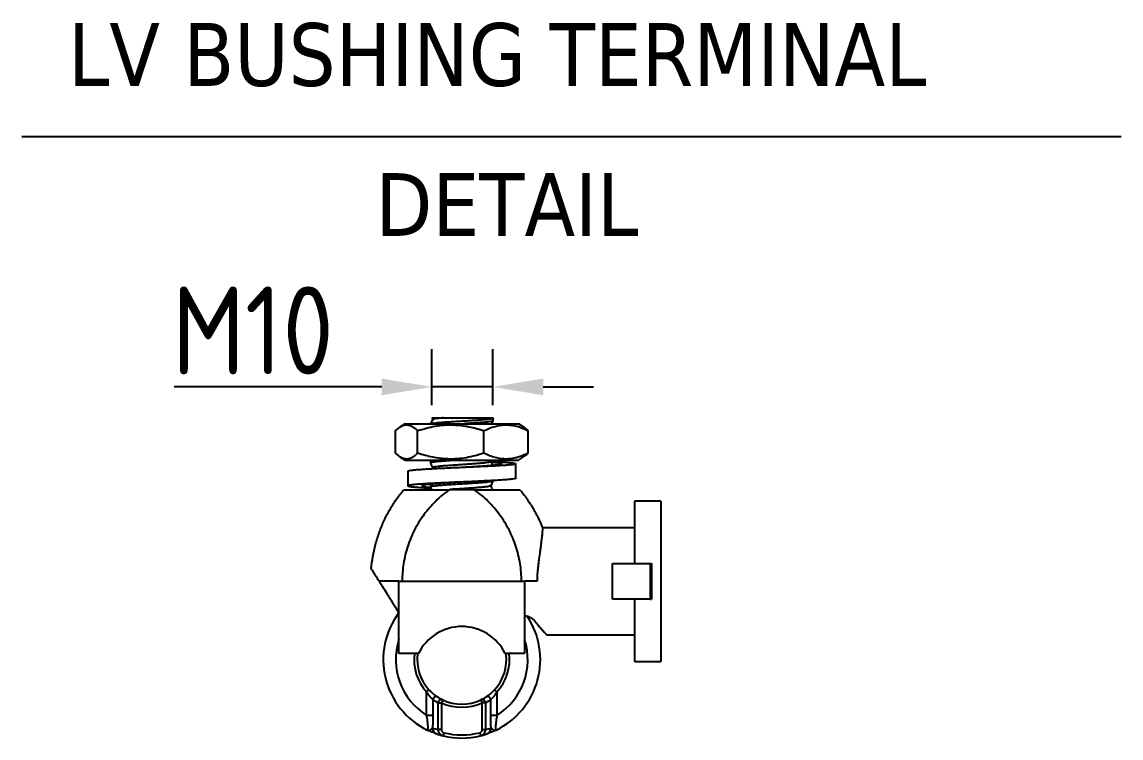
# Model space of a CAD drawing. Header units: millimetres. Extents: x 0 to 6631, y 0 to 4689.
# Drawn here: x 3111 to 3985, y 1077 to 1648 of the extents above; entities that cross this region are included whole.
import ezdxf

# ---------------------------------------------------------------- set-up
doc = ezdxf.new("R2010")
doc.units = ezdxf.units.MM
doc.header["$LTSCALE"] = 13
doc.layers.add('几何体', color=7, linetype='Continuous')
doc.layers.add('标注、文本', color=3, linetype='Continuous', lineweight=25)
doc.layers.add('铁心', color=3, linetype='Continuous', lineweight=0)
doc.styles.get("Standard").update_dxf_attribs({"font": 'gbenor.shx', "bigfont": 'gbcbig.shx'})
doc.styles.add('Tahoma$001', font='tahoma.ttf', dxfattribs={"height": 2.159784})
doc.dimstyles.new('1-15', dxfattribs={"dimscale": 20, "dimtxt": 3.5, "dimasz": 2, "dimexe": 1.5, "dimexo": 0.5, "dimgap": 0.5, "dimtad": 1, "dimtoh": 1, "dimdec": 1, "dimdsep": 46, "dimtxsty": 'Standard', "dimcen": 2.5, "dimclrd": 3, "dimclre": 3, "dimclrt": 3, "dimadec": 0, "dimazin": 2, "dimtfac": 1, "dimtdec": 1, "dimtmove": 0, "dimatfit": 2, "dimfxl": 1, "dimarcsym": 0})

# ---------------------------------------------------------------- blocks, each defined once
blk = doc.blocks.new('*D8')
at = {"layer": 'Defpoints', "color": 0, "transparency": 16777216}
for p in [(3436.83, 1356.98), (3436.83, 1332.33), (3485.36, 1332.33)]:
    blk.add_point(p, dxfattribs=at)
at = {"layer": '标注、文本', "color": 3, "lineweight": -2, "transparency": 16777216}
for p, q in [((3436.83, 1342.33), (3436.83, 1386.98)), ((3485.36, 1342.33), (3485.36, 1386.98)), ((3396.83, 1356.98), (3231.78, 1356.98)), ((3485.36, 1356.98), (3436.83, 1356.98)), ((3525.36, 1356.98), (3565.36, 1356.98))]:
    blk.add_line(p, q, dxfattribs=at)
at = {"layer": '标注、文本', "color": 3, "transparency": 16777216}
for points in [[(3396.83, 1363.64), (3396.83, 1350.31), (3436.83, 1356.98)], [(3525.36, 1363.64), (3525.36, 1350.31), (3485.36, 1356.98)]]:
    blk.add_solid(points, dxfattribs=at)
at = {"layer": '标注、文本', "color": 3, "transparency": 16777216, "insert": (3294.3, 1401.98), "char_height": 70, "attachment_point": 5}
blk.add_mtext('M10', dxfattribs=at)

msp = doc.modelspace()

# ---------------------------------------------------------------- linework, layer by layer
at = {"layer": '几何体'}
for p, q in [((3436.8, 1332.32), (3437.49, 1330.96)), ((3485.58, 1332.04), (3485.42, 1332.36)), ((3485.59, 1329.93), (3485.59, 1331.99)), ((3407.87, 1304.14), (3407.87, 1322.13)), ((3415.5, 1327.63), (3411.35, 1324.98)), ((3415.5, 1327.63), (3431.07, 1327.63)), ((3425.44, 1304.14), (3425.44, 1322.13)), ((3431.07, 1327.63), (3505.69, 1327.63)), ((3478.16, 1304.14), (3478.16, 1322.13)), ((3509.84, 1324.98), (3505.69, 1327.63)), ((3513.32, 1304.14), (3513.32, 1322.13)), ((3411.37, 1301.28), (3415.5, 1298.63)), ((3415.5, 1298.63), (3431.07, 1298.63)), ((3431.07, 1298.63), (3505.69, 1298.63)), ((3435.67, 1298.5), (3435.59, 1298.45)), ((3435.59, 1298.45), (3435.59, 1296.39)), ((3483.67, 1297.37), (3484.31, 1298.63)), ((3503.67, 1284.23), (3503.67, 1295.73)), ((3505.69, 1298.63), (3509.82, 1301.28)), ((3417.51, 1289.73), (3417.51, 1278.23)), ((3437.52, 1292.68), (3436.98, 1291.61)), ((3435.96, 1279.51), (3435.59, 1279.28)), ((3435.59, 1279.28), (3435.59, 1277.22)), ((3435.68, 1279.48), (3435.61, 1279.33)), ((3485.59, 1282.01), (3485.59, 1282.41)), ((3470.56, 1275.13), (3450.63, 1275.13)), ((3619.09, 1265.88), (3598.09, 1265.88)), ((3598.09, 1265.88), (3598.09, 1216.38)), ((3619.09, 1265.88), (3619.09, 1138.38)), ((3598.09, 1244.63), (3524.93, 1244.63)), ((3580.59, 1187.88), (3580.59, 1216.38)), ((3580.59, 1216.38), (3610.59, 1216.38)), ((3610.59, 1216.38), (3610.59, 1187.88)), ((3610.59, 1216.38), (3611.59, 1216.38)), ((3611.59, 1216.38), (3611.59, 1187.88)), ((3410.59, 1144.63), (3410.59, 1202.13)), ((3410.59, 1202.13), (3510.59, 1202.13)), ((3510.59, 1202.13), (3510.59, 1144.63)), ((3610.59, 1187.88), (3580.59, 1187.88)), ((3598.09, 1187.88), (3598.09, 1138.38)), ((3610.59, 1187.88), (3611.59, 1187.88)), ((3528.1, 1159.63), (3598.09, 1159.63)), ((3426.09, 1144.63), (3410.59, 1144.63)), ((3510.59, 1144.63), (3495.09, 1144.63)), ((3598.09, 1138.38), (3619.09, 1138.38)), ((3432.62, 1114.11), (3434.46, 1115.8)), ((3432.62, 1095.4), (3432.62, 1114.11)), ((3488.57, 1114.11), (3486.73, 1115.8)), ((3488.57, 1114.11), (3488.57, 1095.4)), ((3437.59, 1107.84), (3437.59, 1095.4)), ((3441.85, 1105.48), (3444.33, 1105.48)), ((3441.85, 1084), (3441.85, 1105.48)), ((3445.4, 1107.74), (3444.33, 1105.48)), ((3444.33, 1105.48), (3444.33, 1084)), ((3475.79, 1107.74), (3476.86, 1105.48)), ((3479.34, 1105.48), (3476.86, 1105.48)), ((3476.86, 1084), (3476.86, 1105.48)), ((3479.34, 1105.48), (3479.34, 1084)), ((3483.6, 1095.4), (3483.6, 1107.84)), ((3437.59, 1095.4), (3432.62, 1095.4)), ((3488.57, 1095.4), (3483.6, 1095.4)), ((3444.33, 1084), (3441.85, 1084)), ((3446.25, 1081.57), (3445.65, 1079.14)), ((3474.94, 1081.57), (3475.54, 1079.14)), ((3476.86, 1084), (3479.34, 1084))]:
    msp.add_line(p, q, dxfattribs=at)
for centre, radius, start, end in [((3460.59, 1139.83), 62.5, 143.18845, 243.95104), ((3460.59, 1139.83), 62.5, 296.04896, 33.63315), ((3460.59, 1127.7), 38.43, 26.13864, 153.86136), ((3460.59, 1139.83), 52.5, 162.24721, 237.80102), ((3460.59, 1139.83), 52.5, 302.19898, 17.75279), ((3460.59, 1139.83), 38, 172.7311, 222.59215), ((3460.59, 1139.83), 35.5, 172.21614, 222.59215), ((3460.59, 1139.83), 35.5, 317.40785, 7.78386), ((3460.59, 1139.83), 38, 317.40785, 7.2689), ((3440.09, 1107.83), 2.5, 57.73446, 179.77206), ((3458.11, 1139.83), 38, 237.31442, 244.66198), ((3460.59, 1139.83), 35.5, 237.31442, 244.66198), ((3444.35, 1105.48), 2.5, 64.99822, 179.88624), ((3460.59, 1139.83), 38, 244.66198, 295.33802), ((3460.59, 1139.83), 35.5, 244.66198, 295.33802), ((3460.59, 1139.83), 35.5, 295.33802, 302.68558), ((3476.84, 1105.48), 2.5, 0.11376, 115.00178), ((3463.08, 1139.83), 38, 295.33802, 302.68558), ((3481.1, 1107.83), 2.5, 0.22794, 122.26554), ((3442.23, 1085.3), 4.97, 179.62661, 251.26159), ((3455.62, 1139.83), 57.5, 251.37758, 256.13637), ((3465.56, 1139.83), 57.5, 283.86363, 288.62242), ((3478.96, 1085.3), 4.97, 288.73841, 0.37339), ((3460.59, 1139.83), 62.5, 251.37758, 256.16785), ((3460.59, 1139.83), 62.5, 256.16785, 283.83215), ((3460.59, 1139.83), 60, 256.16785, 283.83215), ((3460.59, 1139.83), 62.5, 283.83215, 288.62242)]:
    msp.add_arc(centre, radius, start, end, dxfattribs=at)
for points, knots in [([(3437.52, 1331.02), (3437.2, 1330.39), (3436.63, 1329.26), (3436.06, 1328.13), (3435.8, 1327.63)], [0, 0, 0, 0, 0.556706, 1, 1, 1, 1]), ([(3485.5, 1332.04), (3485.54, 1332.03), (3485.77, 1331.91), (3485.21, 1331.69), (3483.86, 1331.4), (3481.51, 1331.1), (3478.39, 1330.79), (3474.57, 1330.5), (3470.23, 1330.2), (3465.5, 1329.89), (3460.59, 1329.6), (3455.69, 1329.3), (3450.96, 1328.99), (3446.62, 1328.69), (3442.8, 1328.4), (3439.7, 1328.1), (3437.61, 1327.84), (3436.94, 1327.69), (3436.71, 1327.63)], [0, 0, 0, 0, 0.011339, 0.079623, 0.146926, 0.215051, 0.283442, 0.350861, 0.418773, 0.487219, 0.554868, 0.622518, 0.690963, 0.758875, 0.826294, 0.894685, 0.96281, 1, 1, 1, 1]), ([(3436.83, 1332.33), (3436.87, 1332.33), (3436.97, 1332.33), (3437.97, 1332.33), (3439.56, 1332.33), (3441.79, 1332.33), (3444.05, 1332.33), (3445.62, 1332.33), (3446.13, 1332.33)], [0, 0, 0, 0, 0.174469, 0.356364, 0.543603, 0.723855, 0.909464, 1, 1, 1, 1]), ([(3446.13, 1332.33), (3445.5, 1332.27), (3443.72, 1332.12), (3441.27, 1331.86), (3439.14, 1331.56), (3437.83, 1331.28), (3437.66, 1331.1), (3437.59, 1331.02)], [0, 0, 0, 0, 0.125227, 0.355334, 0.584542, 0.810981, 1, 1, 1, 1]), ([(3446.13, 1332.33), (3447.15, 1332.33), (3449.21, 1332.33), (3452.75, 1332.33), (3456.52, 1332.33), (3460.41, 1332.33), (3464.37, 1332.33), (3468.25, 1332.33), (3471.99, 1332.33), (3475.43, 1332.33), (3478.5, 1332.33), (3481.09, 1332.33), (3483.17, 1332.33), (3484.59, 1332.33), (3485.36, 1332.33), (3485.36, 1332.33), (3485.36, 1332.33)], [0, 0, 0, 0, 0.070605, 0.143247, 0.213847, 0.286469, 0.357456, 0.430415, 0.502864, 0.57741, 0.650015, 0.724646, 0.798605, 0.874702, 0.948955, 1, 1, 1, 1]), ([(3485.52, 1329.88), (3485.43, 1329.8), (3485.25, 1329.61), (3483.82, 1329.34), (3481.52, 1329.03), (3478.38, 1328.73), (3474.57, 1328.44), (3470.22, 1328.14), (3466.03, 1327.86), (3463.31, 1327.7), (3462.23, 1327.63)], [0, 0, 0, 0, 0.112987, 0.244935, 0.378495, 0.512577, 0.644753, 0.777897, 0.912084, 1, 1, 1, 1]), ([(3484.44, 1327.63), (3484.5, 1327.76), (3484.88, 1328.51), (3485.26, 1329.26), (3485.58, 1329.88)], [0, 0, 0, 0, 0.162799, 1, 1, 1, 1]), ([(3407.87, 1322.13), (3408.63, 1322.84), (3410.16, 1324.24), (3412.52, 1325.77), (3414.94, 1326.67), (3417.26, 1326.82), (3419.43, 1326.33), (3421.45, 1325.37), (3423.45, 1323.98), (3424.78, 1322.75), (3425.44, 1322.13)], [0, 0, 0, 0, 0.133643, 0.267236, 0.404583, 0.541898, 0.655199, 0.768523, 0.884248, 1, 1, 1, 1]), ([(3425.44, 1322.13), (3427.73, 1322.84), (3432.31, 1324.24), (3439.4, 1325.77), (3446.67, 1326.67), (3453.62, 1326.82), (3460.13, 1326.33), (3466.19, 1325.37), (3472.21, 1323.98), (3476.18, 1322.75), (3478.16, 1322.13)], [0, 0, 0, 0, 0.133643, 0.267236, 0.404583, 0.541898, 0.655199, 0.768523, 0.884248, 1, 1, 1, 1]), ([(3478.16, 1322.13), (3479.66, 1322.82), (3482.6, 1324.19), (3487.09, 1325.64), (3491.61, 1326.58), (3496.22, 1326.84), (3500.74, 1326.44), (3505.08, 1325.44), (3509.24, 1324.02), (3511.96, 1322.76), (3513.32, 1322.13)], [0, 0, 0, 0, 0.131408, 0.257448, 0.383446, 0.513414, 0.643385, 0.762154, 0.88112, 1, 1, 1, 1]), ([(3513.32, 1322.13), (3512.56, 1322.86), (3511.4, 1323.96), (3510.21, 1324.68), (3509.8, 1324.93)], [0, 0, 0, 0, 0.655993, 1, 1, 1, 1]), ([(3425.44, 1304.14), (3424.67, 1303.43), (3423.15, 1302.02), (3420.78, 1300.5), (3418.36, 1299.6), (3416.04, 1299.45), (3413.88, 1299.94), (3411.86, 1300.9), (3409.85, 1302.29), (3408.53, 1303.52), (3407.87, 1304.14)], [0, 0, 0, 0, 0.133643, 0.267236, 0.404583, 0.541898, 0.655199, 0.768523, 0.884248, 1, 1, 1, 1]), ([(3478.16, 1304.14), (3475.87, 1303.43), (3471.29, 1302.02), (3464.19, 1300.5), (3456.93, 1299.6), (3449.97, 1299.45), (3443.47, 1299.94), (3437.41, 1300.9), (3431.38, 1302.29), (3427.42, 1303.52), (3425.44, 1304.14)], [0, 0, 0, 0, 0.133643, 0.267236, 0.404583, 0.541898, 0.655199, 0.768523, 0.884248, 1, 1, 1, 1]), ([(3513.32, 1304.14), (3511.96, 1303.51), (3509.24, 1302.25), (3505.08, 1300.83), (3500.79, 1299.84), (3496.37, 1299.44), (3491.81, 1299.67), (3487.23, 1300.58), (3482.65, 1302.06), (3479.66, 1303.44), (3478.16, 1304.14)], [0, 0, 0, 0, 0.11888, 0.237845, 0.356614, 0.482466, 0.608313, 0.738429, 0.868592, 1, 1, 1, 1]), ([(3509.8, 1301.31), (3510.31, 1301.64), (3511.5, 1302.41), (3512.66, 1303.51), (3513.32, 1304.14)], [0, 0, 0, 0, 0.429735, 1, 1, 1, 1]), ([(3483.8, 1297.63), (3485.07, 1297.57), (3488.23, 1297.4), (3492.57, 1297.14), (3496.76, 1296.83), (3500.03, 1296.53), (3502.32, 1296.23), (3503.59, 1295.94), (3503.8, 1295.63), (3502.95, 1295.33), (3501.05, 1295.03), (3498.17, 1294.74), (3494.35, 1294.43), (3489.68, 1294.13), (3484.33, 1293.83), (3478.39, 1293.54), (3471.99, 1293.23), (3465.31, 1292.93), (3458.54, 1292.63), (3451.82, 1292.34), (3445.29, 1292.03), (3439.14, 1291.73), (3433.54, 1291.43), (3428.6, 1291.14), (3424.43, 1290.83), (3421.15, 1290.53), (3418.89, 1290.23), (3417.65, 1289.97), (3417.63, 1289.8), (3417.63, 1289.73)], [0, 0, 0, 0, 0.025375, 0.063072, 0.101242, 0.139411, 0.177109, 0.214806, 0.252976, 0.291145, 0.328843, 0.36654, 0.40471, 0.442879, 0.480576, 0.518274, 0.556443, 0.594613, 0.63231, 0.670008, 0.708177, 0.746347, 0.784044, 0.821742, 0.859911, 0.898081, 0.935778, 0.973476, 1, 1, 1, 1]), ([(3458.12, 1298.63), (3457.32, 1298.59), (3454.88, 1298.44), (3450.97, 1298.18), (3446.61, 1297.88), (3442.8, 1297.59), (3439.67, 1297.29), (3437.33, 1296.98), (3435.97, 1296.69), (3435.43, 1296.47), (3435.64, 1296.36), (3435.67, 1296.34)], [0, 0, 0, 0, 0.0639617, 0.1956429, 0.3262997, 0.4560058, 0.5875839, 0.7186485, 0.8481319, 0.9795041, 1, 1, 1, 1]), ([(3435.61, 1296.34), (3435.92, 1295.71), (3436.55, 1294.48), (3437.18, 1293.24), (3437.49, 1292.63)], [0, 0, 0, 0, 0.5069411, 1, 1, 1, 1]), ([(3483.61, 1297.37), (3483.53, 1297.28), (3483.36, 1297.1), (3482.05, 1296.83), (3479.92, 1296.52), (3477.02, 1296.22), (3473.5, 1295.93), (3469.49, 1295.63), (3465.13, 1295.32), (3460.8, 1295.04), (3456.69, 1294.77), (3452.88, 1294.51), (3449.3, 1294.24), (3446.45, 1294.02), (3443.74, 1293.79), (3441.27, 1293.52), (3439.14, 1293.22), (3437.83, 1292.95), (3437.66, 1292.77), (3437.59, 1292.68)], [0, 0, 0, 0, 0.053483, 0.116755, 0.1808, 0.245097, 0.308478, 0.372324, 0.436671, 0.500269, 0.555089, 0.610594, 0.665981, 0.720579, 0.75557, 0.819867, 0.883912, 0.947184, 1, 1, 1, 1]), ([(3483.83, 1297.15), (3483.87, 1297.15), (3485.12, 1297.04), (3487.06, 1296.83), (3489.51, 1296.53), (3491.18, 1296.23), (3492.11, 1295.94), (3492.27, 1295.63), (3491.64, 1295.33), (3490.25, 1295.03), (3488.14, 1294.74), (3485.34, 1294.43), (3481.92, 1294.13), (3477.99, 1293.83), (3473.64, 1293.54), (3468.95, 1293.23), (3464.53, 1292.96), (3461.71, 1292.79), (3460.55, 1292.72)], [0, 0, 0, 0, 0.001984, 0.070242, 0.1385, 0.2059115, 0.2733229, 0.3415809, 0.4098389, 0.4772504, 0.5446619, 0.6129198, 0.6811778, 0.7485893, 0.8160008, 0.8842588, 0.9525167, 1, 1, 1, 1]), ([(3485.21, 1294.43), (3485.02, 1294.82), (3484.51, 1295.81), (3484, 1296.81), (3483.69, 1297.42)], [0, 0, 0, 0, 0.388068, 1, 1, 1, 1]), ([(3503.56, 1284.23), (3503.59, 1284.2), (3503.73, 1284.06), (3502.9, 1283.83), (3501.06, 1283.53), (3498.16, 1283.24), (3494.35, 1282.93), (3489.68, 1282.63), (3484.33, 1282.33), (3478.39, 1282.04), (3471.99, 1281.73), (3465.31, 1281.43), (3458.54, 1281.13), (3451.82, 1280.84), (3445.29, 1280.53), (3439.14, 1280.23), (3433.54, 1279.93), (3428.6, 1279.64), (3424.43, 1279.33), (3421.16, 1279.03), (3418.87, 1278.73), (3417.6, 1278.44), (3417.38, 1278.13), (3418.24, 1277.83), (3420.14, 1277.53), (3423.02, 1277.24), (3426.85, 1276.93), (3431.19, 1276.65), (3434.52, 1276.47), (3436.01, 1276.39)], [0, 0, 0, 0, 0.011761, 0.05027, 0.088302, 0.126334, 0.164843, 0.203351, 0.241384, 0.279416, 0.317924, 0.356433, 0.394465, 0.432498, 0.471006, 0.509514, 0.547547, 0.585579, 0.624088, 0.662596, 0.700628, 0.738661, 0.777169, 0.815678, 0.85371, 0.891742, 0.930251, 0.968759, 1, 1, 1, 1]), ([(3460.55, 1281.22), (3460.07, 1281.19), (3457.94, 1281.07), (3454.16, 1280.84), (3449.37, 1280.53), (3444.86, 1280.23), (3440.76, 1279.93), (3437.14, 1279.64), (3434.08, 1279.33), (3431.68, 1279.03), (3430.01, 1278.73), (3429.08, 1278.44), (3428.92, 1278.13), (3429.54, 1277.83), (3430.95, 1277.53), (3432.96, 1277.25), (3434.82, 1277.05), (3435.71, 1276.96)], [0, 0, 0, 0, 0.020678, 0.090624, 0.161449, 0.232274, 0.302221, 0.372167, 0.442992, 0.513817, 0.583764, 0.653711, 0.724536, 0.795361, 0.865307, 0.935254, 1, 1, 1, 1]), ([(3485.59, 1282.01), (3485.5, 1281.91), (3485.31, 1281.71), (3483.83, 1281.42), (3481.52, 1281.12), (3478.38, 1280.81), (3474.57, 1280.52), (3470.23, 1280.22), (3465.5, 1279.91), (3460.59, 1279.62), (3455.69, 1279.32), (3450.96, 1279.02), (3446.61, 1278.72), (3442.8, 1278.43), (3439.67, 1278.12), (3437.33, 1277.82), (3435.97, 1277.53), (3435.43, 1277.31), (3435.64, 1277.19), (3435.67, 1277.17)], [0, 0, 0, 0, 0.062206, 0.123518, 0.185579, 0.247882, 0.3093, 0.371167, 0.43352, 0.495147, 0.556775, 0.619128, 0.680995, 0.742413, 0.804716, 0.866777, 0.928089, 0.990295, 1, 1, 1, 1]), ([(3435.61, 1277.17), (3435.92, 1276.55), (3436.27, 1275.87), (3436.62, 1275.19), (3436.64, 1275.13)], [0, 0, 0, 0, 0.9226904, 1, 1, 1, 1]), ([(3483.61, 1278.2), (3483.53, 1278.12), (3483.36, 1277.93), (3482.05, 1277.66), (3479.92, 1277.36), (3477.02, 1277.05), (3473.5, 1276.76), (3469.49, 1276.46), (3465.13, 1276.15), (3460.8, 1275.87), (3456.7, 1275.6), (3453.56, 1275.39), (3451.86, 1275.26), (3451.33, 1275.22)], [0, 0, 0, 0, 0.084212, 0.183837, 0.28468, 0.385919, 0.485715, 0.586244, 0.687563, 0.787702, 0.874018, 0.961414, 1, 1, 1, 1]), ([(3460.2, 1281.2), (3460.19, 1281.2), (3460.15, 1281.2), (3460.4, 1281.21), (3460.59, 1281.22)], [0, 0, 0, 0, 0.257935, 1, 1, 1, 1]), ([(3483.67, 1278.2), (3483.99, 1278.83), (3484.63, 1280.08), (3485.26, 1281.34), (3485.58, 1281.97)], [0, 0, 0, 0, 0.499998, 1, 1, 1, 1]), ([(3485.28, 1275.13), (3485.06, 1275.56), (3484.53, 1276.6), (3484, 1277.64), (3483.69, 1278.25)], [0, 0, 0, 0, 0.41388, 1, 1, 1, 1]), ([(3388.53, 1212.13), (3388.9, 1215.39), (3389.63, 1221.92), (3391.79, 1231.55), (3394.72, 1240.98), (3398.45, 1250.13), (3402.98, 1258.93), (3408.21, 1267.35), (3412.27, 1272.54), (3414.31, 1275.13)], [0, 0, 0, 0, 0.142534, 0.285068, 0.427603, 0.570703, 0.713801, 0.856901, 1, 1, 1, 1]), ([(3450.63, 1275.13), (3448.74, 1273.71), (3444.96, 1270.87), (3439.73, 1266.05), (3434.86, 1260.85), (3430.42, 1255.28), (3426.43, 1249.39), (3422.94, 1243.22), (3419.95, 1236.79), (3417.48, 1230.13), (3415.54, 1223.27), (3414.14, 1216.29), (3413.26, 1209.23), (3413.15, 1204.5), (3413.1, 1202.13)], [0, 0, 0, 0, 0.083217, 0.166385, 0.250023, 0.333713, 0.416863, 0.5, 0.583099, 0.666249, 0.749976, 0.833596, 0.916764, 1, 1, 1, 1]), ([(3414.33, 1275.13), (3414.35, 1275.13), (3414.4, 1275.13), (3414.78, 1275.13), (3415.39, 1275.13), (3416.21, 1275.13), (3417.19, 1275.13), (3418.29, 1275.13), (3419.56, 1275.13), (3420.99, 1275.13), (3422.8, 1275.13), (3425.06, 1275.13), (3427.88, 1275.13), (3430.97, 1275.13), (3434.36, 1275.13), (3438.05, 1275.13), (3442.04, 1275.13), (3446.26, 1275.13), (3449.15, 1275.13), (3450.63, 1275.13)], [0, 0, 0, 0, 0.063221, 0.125567, 0.187254, 0.248508, 0.301181, 0.352336, 0.402151, 0.450817, 0.498541, 0.564992, 0.62836, 0.689495, 0.749342, 0.810864, 0.872331, 0.934986, 1, 1, 1, 1]), ([(3508.09, 1202.13), (3508.04, 1204.5), (3507.93, 1209.23), (3507.05, 1216.29), (3505.65, 1223.27), (3503.71, 1230.12), (3501.23, 1236.79), (3498.24, 1243.22), (3494.75, 1249.39), (3490.77, 1255.28), (3486.33, 1260.85), (3481.46, 1266.05), (3476.23, 1270.87), (3472.45, 1273.71), (3470.56, 1275.13)], [0, 0, 0, 0, 0.083217, 0.166385, 0.250023, 0.333713, 0.416863, 0.5, 0.583099, 0.666249, 0.749976, 0.833597, 0.916764, 1, 1, 1, 1]), ([(3470.56, 1275.13), (3472.03, 1275.13), (3474.92, 1275.13), (3479.13, 1275.13), (3483.11, 1275.13), (3486.8, 1275.13), (3490.18, 1275.13), (3492.9, 1275.13), (3495.11, 1275.13), (3496.9, 1275.13), (3498.73, 1275.13), (3500.55, 1275.13), (3502.27, 1275.13), (3503.73, 1275.13), (3505.26, 1275.13), (3506.58, 1275.13), (3506.76, 1275.13), (3506.86, 1275.13)], [0, 0, 0, 0, 0.0648469, 0.1273578, 0.1886958, 0.2500908, 0.3097505, 0.3707137, 0.4125611, 0.4556625, 0.500252, 0.5598657, 0.6210603, 0.6842279, 0.7497251, 0.8734886, 1, 1, 1, 1]), ([(3506.88, 1275.13), (3508.72, 1272.8), (3512.39, 1268.14), (3517.18, 1260.64), (3521.46, 1252.83), (3523.77, 1247.37), (3524.93, 1244.64)], [0, 0, 0, 0, 0.25, 0.500001, 0.75, 1, 1, 1, 1]), ([(3524.93, 1244.63), (3524.92, 1244.54), (3524.9, 1244.35), (3524.78, 1242.79), (3524.58, 1240.63), (3524.34, 1238.29), (3524.04, 1235.61), (3523.66, 1232.46), (3523.19, 1228.92), (3522.67, 1225.11), (3522.09, 1220.97), (3521.52, 1216.58), (3521.07, 1212.54), (3520.63, 1207.72), (3520.57, 1204.01), (3520.53, 1202.13)], [0, 0, 0, 0, 0.095566, 0.193401, 0.298532, 0.352678, 0.406823, 0.511747, 0.565767, 0.619788, 0.725221, 0.779471, 0.83372, 0.916056, 1, 1, 1, 1]), ([(3394.84, 1202.13), (3394.17, 1203.19), (3392.83, 1205.31), (3391.18, 1207.94), (3389.83, 1210.07), (3389.02, 1211.36), (3388.61, 1212.02), (3388.56, 1212.09), (3388.54, 1212.12)], [0, 0, 0, 0, 0.1621737, 0.3275579, 0.5234252, 0.7232515, 0.8610931, 1, 1, 1, 1]), ([(3410.59, 1202.13), (3410.22, 1202.13), (3409.44, 1202.13), (3408.28, 1202.13), (3407.1, 1202.13), (3405.81, 1202.13), (3404.44, 1202.13), (3403.01, 1202.13), (3401.61, 1202.13), (3399.63, 1202.13), (3397.2, 1202.13), (3395.65, 1202.13), (3394.83, 1202.13)], [0, 0, 0, 0, 0.050189, 0.105291, 0.161844, 0.220245, 0.297543, 0.377935, 0.462033, 0.550375, 0.765637, 1, 1, 1, 1]), ([(3394.84, 1202.13), (3395.69, 1200.78), (3397.42, 1198.03), (3400.04, 1193.87), (3402.36, 1190.2), (3404.29, 1187.14), (3406.31, 1183.94), (3408.42, 1180.59), (3409.86, 1178.3), (3410.59, 1177.13)], [0, 0, 0, 0, 0.202924, 0.410408, 0.525507, 0.640602, 0.759253, 0.877902, 1, 1, 1, 1]), ([(3520.53, 1202.13), (3519.8, 1202.13), (3518.32, 1202.13), (3515.94, 1202.13), (3513.55, 1202.13), (3511.81, 1202.13), (3510.8, 1202.13), (3510.59, 1202.13)], [0, 0, 0, 0, 0.267405, 0.539932, 0.740766, 0.946415, 1, 1, 1, 1]), ([(3510.59, 1174.75), (3511.47, 1174.66), (3513.21, 1174.49), (3515.29, 1173.46), (3516.88, 1172.33), (3518.01, 1171.27), (3518.58, 1170.57), (3518.83, 1170.27)], [0, 0, 0, 0, 0.241403, 0.48092, 0.669731, 0.858815, 1, 1, 1, 1]), ([(3528.09, 1159.63), (3528.05, 1159.67), (3527.97, 1159.75), (3527.24, 1160.48), (3525.89, 1161.87), (3523.84, 1164.08), (3521.42, 1166.83), (3519.68, 1169.06), (3518.8, 1170.19)], [0, 0, 0, 0, 0.130355, 0.263245, 0.446536, 0.634947, 0.816086, 1, 1, 1, 1]), ([(3518.83, 1170.27), (3519.45, 1169.48), (3520.69, 1167.9), (3522.46, 1165.79), (3524.11, 1163.91), (3525.51, 1162.37), (3526.61, 1161.19), (3527.43, 1160.33), (3527.99, 1159.75), (3528.06, 1159.67), (3528.09, 1159.63)], [0, 0, 0, 0, 0.127898, 0.255777, 0.387928, 0.520035, 0.636075, 0.753439, 0.875713, 1, 1, 1, 1]), ([(3437.59, 1107.84), (3437.49, 1107.94), (3437.28, 1108.14), (3436.45, 1108.98), (3435.26, 1110.34), (3433.89, 1112.11), (3433, 1113.5), (3432.62, 1114.11)], [0, 0, 0, 0, 0.154254, 0.316154, 0.499276, 0.783133, 1, 1, 1, 1]), ([(3434.46, 1115.8), (3435, 1115.23), (3435.93, 1114.26), (3437.28, 1113.04), (3438.59, 1111.95), (3439.89, 1110.97), (3441.01, 1110.21), (3441.28, 1110.04), (3441.42, 1109.95)], [0, 0, 0, 0, 0.190946, 0.323342, 0.455571, 0.640687, 0.818555, 1, 1, 1, 1]), ([(3479.76, 1109.95), (3479.8, 1109.97), (3479.96, 1110.07), (3480.69, 1110.55), (3482.25, 1111.67), (3483.96, 1113.07), (3485.5, 1114.51), (3486.32, 1115.37), (3486.73, 1115.8)], [0, 0, 0, 0, 0.070133, 0.2762122, 0.476705, 0.7124333, 0.8561312, 1, 1, 1, 1]), ([(3488.57, 1114.11), (3487.99, 1113.21), (3486.96, 1111.62), (3485.43, 1109.76), (3484.37, 1108.61), (3483.88, 1108.12), (3483.67, 1107.92), (3483.63, 1107.87), (3483.6, 1107.84)], [0, 0, 0, 0, 0.322413, 0.569131, 0.760582, 0.899161, 0.941211, 1, 1, 1, 1]), ([(3433.15, 1083.68), (3433.22, 1083.66), (3433.37, 1083.64), (3433.54, 1083.96), (3433.71, 1084.73), (3433.75, 1085.83), (3433.71, 1087.29), (3433.62, 1088.68), (3433.47, 1090.06), (3433.28, 1091.52), (3433.06, 1093.09), (3432.76, 1094.63), (3432.62, 1095.4)], [0, 0, 0, 0, 0.0836707, 0.1745007, 0.2653389, 0.44011, 0.4742199, 0.598958, 0.7239229, 0.7302982, 0.86506, 1, 1, 1, 1]), ([(3437.59, 1095.4), (3437.58, 1094.37), (3437.57, 1092.29), (3437.5, 1089.55), (3437.39, 1087.21), (3437.31, 1085.96), (3437.26, 1085.34)], [0, 0, 0, 0, 0.289734, 0.587235, 0.79177, 1, 1, 1, 1]), ([(3483.92, 1085.34), (3483.88, 1085.95), (3483.8, 1087.19), (3483.69, 1089.51), (3483.61, 1092.26), (3483.6, 1094.34), (3483.6, 1095.4)], [0, 0, 0, 0, 0.204458, 0.412764, 0.702242, 1, 1, 1, 1]), ([(3488.57, 1095.4), (3488.42, 1094.63), (3488.13, 1093.08), (3487.78, 1090.66), (3487.56, 1088.56), (3487.44, 1086.54), (3487.45, 1085.32), (3487.54, 1084.45), (3487.65, 1083.96), (3487.82, 1083.64), (3487.97, 1083.66), (3488.04, 1083.68)], [0, 0, 0, 0, 0.134924, 0.26967, 0.428504, 0.525667, 0.690891, 0.734692, 0.82552, 0.916339, 1, 1, 1, 1]), ([(3433.15, 1083.68), (3433.15, 1083.67), (3433.27, 1083.62), (3433.85, 1083.39), (3434.97, 1083.46), (3436.52, 1084.24), (3437.02, 1084.98), (3437.26, 1085.34)], [0, 0, 0, 0, 0.0037098, 0.0752361, 0.3655855, 0.6995634, 1, 1, 1, 1]), ([(3483.92, 1085.34), (3484.16, 1084.98), (3484.67, 1084.24), (3486.21, 1083.46), (3487.34, 1083.39), (3487.92, 1083.62), (3488.03, 1083.67), (3488.04, 1083.68)], [0, 0, 0, 0, 0.300437, 0.634414, 0.924764, 0.99629, 1, 1, 1, 1]), ([(3440.64, 1080.6), (3440.48, 1080.65), (3440.17, 1080.75), (3439.15, 1081.11), (3437.84, 1081.61), (3436.14, 1082.3), (3434.53, 1083.01), (3433.44, 1083.53), (3433.16, 1083.67), (3433.15, 1083.68)], [0, 0, 0, 0, 0.182218, 0.364599, 0.534207, 0.70392, 0.922822, 0.996847, 1, 1, 1, 1]), ([(3445.65, 1079.14), (3445.14, 1079.32), (3444.1, 1079.68), (3442.86, 1080.83), (3442.01, 1082.32), (3441.9, 1083.44), (3441.85, 1084)], [0, 0, 0, 0, 0.242425, 0.495266, 0.747427, 1, 1, 1, 1]), ([(3444.33, 1084), (3444.36, 1083.72), (3444.41, 1083.16), (3444.85, 1082.42), (3445.47, 1081.84), (3445.99, 1081.66), (3446.25, 1081.57)], [0, 0, 0, 0, 0.252044, 0.504046, 0.757121, 1, 1, 1, 1]), ([(3474.94, 1081.57), (3475.21, 1081.66), (3475.75, 1081.85), (3476.37, 1082.46), (3476.78, 1083.2), (3476.83, 1083.74), (3476.86, 1084)], [0, 0, 0, 0, 0.25538, 0.510786, 0.765429, 1, 1, 1, 1]), ([(3479.34, 1084), (3479.29, 1083.48), (3479.2, 1082.39), (3478.39, 1080.91), (3477.14, 1079.71), (3476.07, 1079.33), (3475.54, 1079.14)], [0, 0, 0, 0, 0.235074, 0.489904, 0.745094, 1, 1, 1, 1]), ([(3488.04, 1083.68), (3488.03, 1083.67), (3487.74, 1083.53), (3486.66, 1083.01), (3485.05, 1082.3), (3483.35, 1081.61), (3482.03, 1081.11), (3481.01, 1080.75), (3480.71, 1080.65), (3480.55, 1080.6)], [0, 0, 0, 0, 0.003153, 0.077178, 0.29608, 0.465793, 0.635401, 0.817782, 1, 1, 1, 1])]:
    msp.add_open_spline(points, degree=3, knots=knots, dxfattribs=at)
at = {"layer": '标注、文本'}
msp.add_line((3110.55, 1556.39), (3985.23, 1556.39), dxfattribs=at)

# ---------------------------------------------------------------- texts
at = {"layer": '铁心', "lineweight": 13, "style": 'Tahoma$001'}
for s, p in [('LV BUSHING TERMINAL', (3147.16, 1596.73)), ('DETAIL', (3391.78, 1477.23))]:
    msp.add_text(s, height=50, dxfattribs=at).set_placement(p)

# ---------------------------------------------------------------- dimensions: what is measured, and where the dimension line sits
at = {"layer": '标注、文本'}
dim = msp.add_linear_dim(base=(3436.83, 1356.98), p1=(3485.36, 1332.33), p2=(3436.83, 1332.33), text='M10', dimstyle='1-15', dxfattribs=at)
dim.commit()
dim.dimension.update_dxf_attribs({"geometry": '*D8', "text_midpoint": (3294.3, 1401.98)})

doc.saveas('drawing.dxf')
